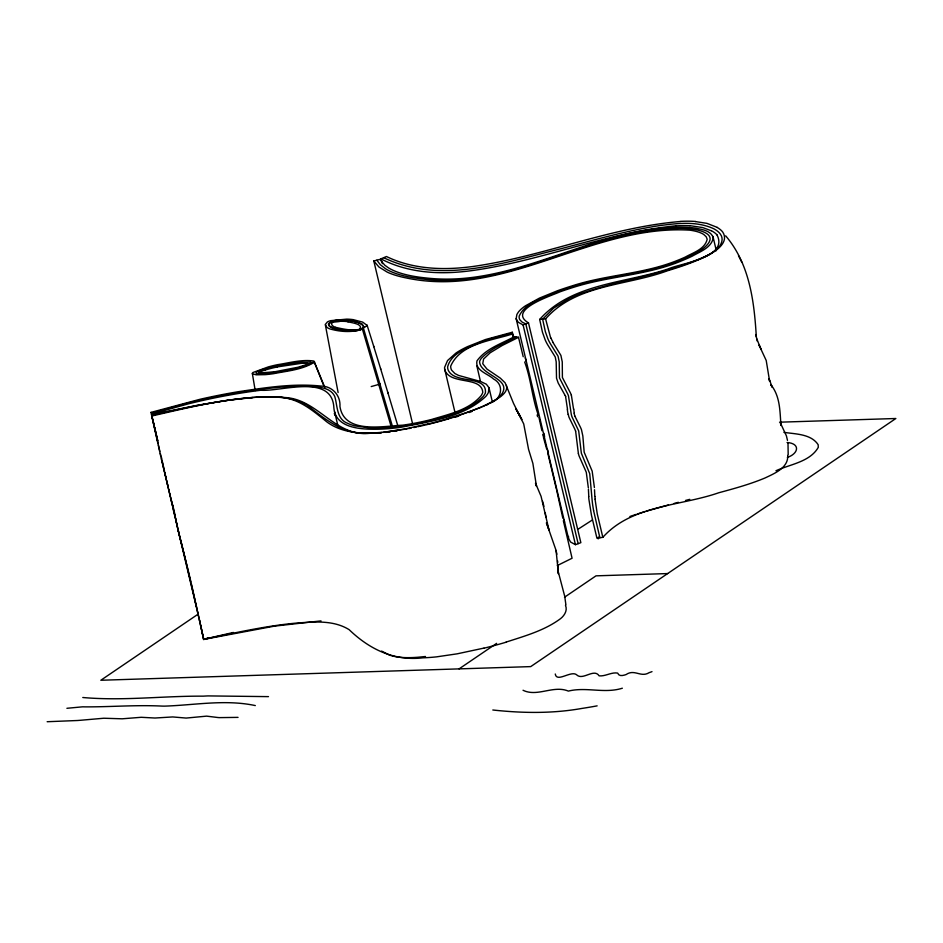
<?xml version="1.0" encoding="UTF-8"?>
<svg xmlns="http://www.w3.org/2000/svg" width="943" height="943" viewBox="0 0 943 943"><rect width="100%" height="100%" fill="white"/><g stroke="black" fill="none" stroke-linecap="round" stroke-linejoin="round"><path stroke-width="1.41" d="M516.151 318.71L516.894 314.443L518.355 312.109A60.093 16.762 -13.4 0 1 525.416 305.838L539.396 298.129L557.242 290.833A97.058 27.076 -13.4 0 1 571.918 285.941C605.972 274.755 642.666 274.165 676.119 260.928A73.754 20.581 -13.4 0 0 685.255 257.074C693.235 252.571 704.94 249.211 707.191 239.251L706.189 236.74L703.82 234.536A79.672 22.231 -13.4 0 0 689.781 230.163C591.732 224.269 505.059 299.249 405.867 277.867A188.859 52.69 -13.4 0 1 387.255 272.138L378.956 267.022L373.805 260.975L379.852 259.396L384.85 265.254L388.469 267.847A183.626 51.228 -13.4 0 0 410.877 275.745A186.431 52.018 -13.4 0 0 426.059 277.961C513.004 287.91 588.467 230.233 674.08 227.404A78.434 21.878 -13.4 0 1 694.402 227.994C701.109 229.373 710.892 230.163 713.285 237.86C711.34 247.844 700.083 251.628 692.209 256.166A80.143 22.361 -13.4 0 1 682.591 260.445C647.888 275.321 609.378 275.898 573.674 287.285A91.766 25.602 -13.4 0 0 559.942 291.858C551.738 295.666 506.65 309.964 528.493 322.883L580.853 542.661L575.442 544.677L570.609 542.048L568.511 538.488L516.151 318.71L518.249 322.282L523.082 324.911L528.493 322.883M568.511 538.488L568.511 536.426M788.183 454.715L787.994 442.904M512.992 338.384L512.297 332.242L485.551 339.504L467.575 346.611A60.093 16.762 -13.4 0 0 455.988 353.024L447.536 360.556L444.601 367.381A97.058 27.076 -13.4 0 0 445.603 371.778C452.84 384.567 481.449 376.493 482.781 392.3A73.754 20.581 -13.4 0 1 480.918 395.919C468.683 410.158 448.833 414.201 431.705 419.435A79.672 22.231 -13.4 0 1 402.791 425.175C383.506 426.024 344.16 434.428 339.951 406.48C340.682 395.447 332.349 386.111 321.056 386.076C293.426 383.129 265.655 387.656 238.355 391.699A188.859 52.69 -13.4 0 0 200.234 399.231L150.986 412.386L157.787 440.923M555.274 673.997C556.653 683.109 571.423 669.884 576.798 674.952C582.88 680.693 594.078 667.95 599.111 675.836C605.394 676.532 611.429 671.958 617.653 673.09C618.985 676.744 623.111 675.565 626.058 674.575C634.58 668.728 640.816 677.852 649.138 672.665A31.991 8.923 -13.4 0 0 652.002 671.64M588.668 496.478A125.784 120.115 -33.2 0 0 588.88 499.224L591.461 515.267L596.931 538.182L602.836 537.333C631.692 505 680.257 506.191 718.707 492.776C734.373 488.545 750.086 484.242 765.068 477.96C774.403 473.527 788.596 467.74 787.7 455.386M565.211 395.6L558.197 383.023L556.523 378.249L556.193 361.817L555.227 356.949L547.8 344.997A47.857 45.783 -20.5 0 1 545.113 339.716L542.449 332.184L539.667 319.441L545.596 318.934C575.76 284.22 626.765 285.835 667.196 270.865C681.541 266.456 695.934 261.718 709.183 254.586C716.892 250.59 729.198 241.832 722.727 232.049A129.745 35.975 -13.2 0 0 717.222 227.475M539.667 319.441C571.788 283.171 625.115 283.336 668.269 268.885C681.07 263.132 728.691 257.687 717.034 234.996M578.566 528.893L592.086 520.171M323.602 385.251L314.361 362.195C302.302 369.845 287.367 370.905 273.588 373.676A43.237 12.459 -13.6 0 1 265.03 374.654L256.201 374.819L252.453 373.793A6.53 1.91 -12.2 0 1 252.983 372.497L268.378 366.874A43.225 11.787 -13.4 0 1 277.431 364.693C289.466 362.89 301.866 359.2 313.972 361.063L324.816 387.467M198.195 614.093L100.83 680.257L530.72 666.607L895.85 418.503L779.543 422.193M459.076 668.882L496.643 643.362M564.492 597.249L596 575.843L667.644 573.568M490.678 402.838C501.747 399.243 504.529 384.638 493.613 379.051C487.979 373.687 474.895 370.682 476.958 360.91C485.775 348.521 501.593 343.724 514.43 336.592L518.509 337.335L523.212 356.725M380.265 384.025L371.212 386.559M335.555 327.315C345.633 329.626 359.2 332.726 367.122 325.429L362.701 322.129L353.13 319.618M787.358 457.379C798.32 453.866 800.878 443.54 787.063 442.491M557.348 565.529L572.071 558.244L563.348 520.677M486.27 405.242L488.568 404.04M516.469 336.969C504.434 343.181 491.162 348.285 481.508 358.104A50.922 14.192 -13.4 0 0 479.574 361.817C480.4 375.88 514.984 379.062 500.144 396.225A47.657 13.402 -13.3 0 1 492.541 401.73L482.533 406.728M518.509 337.335L502.159 345.515L490.195 352.765L483.582 359.035L482.745 363.703L486.93 369.043L500.285 378.108L505.142 382.846L513.546 403.415L523.719 423.926L528.563 449.375L532.878 463.402L536.473 486.175L535.494 483.17L541.07 496.324L549.026 530.166L546.421 522.764L556.099 550.5L558.409 573.851L558.008 570.786L564.68 596.141L565.918 604.876M481.343 407.235L456.931 416.24M382.434 263.663L380.901 258.853L386.453 256.52C409.769 267.871 436.444 270.028 461.952 267.718A85.577 22.561 -13 0 0 472.337 266.574C542.885 256.732 609.543 227.275 680.763 221.464M314.538 361.711L308.75 364.128L307.112 363.314L301.536 363.314L277.254 366.921M469.06 412.551L472.278 411.337M261.517 371.236L265.289 369.974M775.948 470.757C790.104 464.251 809.966 461.976 818.288 447.347L818.17 444.731C811.074 433.839 795.503 434.122 783.928 432.354M629.889 516.505L636.018 514.418M455.115 417.277L458.734 416.122M637.315 514.006L645.118 511.577M448.078 418.963L455.705 416.641M448.479 418.397C466.066 412.845 484.136 407.447 499.707 397.286C503.421 394.646 508.065 390.414 506.426 385.333M506.155 642.077C524.886 635.995 544.571 630.537 560.578 618.632C564.433 615.614 567.733 610.321 565.482 605.382M391.05 426.177L362.418 329.178C351.975 332.702 340.529 331.924 330.05 328.954A43.225 12.118 -13.8 0 1 326.761 327.197L325.347 324.404L327.386 321.952A6.542 1.957 -12 0 1 330.639 320.667L346.741 319.135A43.237 11.776 -12.9 0 1 353.106 319.63M646.415 511.177L668.446 504.953M314.361 362.195L297.988 367.251L274.177 371.872M674.115 503.444L678.371 502.313M685.49 500.462L689.757 499.342M200.529 624.773L203.547 639.271L208.674 637.94M298.177 367.97L309.434 364.375A9.3 2.593 -13.4 0 0 311.214 363.303L311.496 362.642A9.3 2.593 -13.4 0 0 310.447 362.065L300.711 362.195A86.921 24.247 -13.4 0 0 284.114 364.576L277.336 365.825A40.761 11.375 -13.4 0 0 265.513 368.784C258.146 370.399 249.671 374.748 263.333 373.782A40.761 11.375 -13.4 0 0 274.33 372.709L281.061 371.577A86.921 24.247 -13.4 0 0 298.188 368.006M199.48 620.364A292.908 25.626 78.1 0 1 203.676 639.425L213.825 636.961M428.275 423.879L404.182 429.089L385.699 431.929A70.843 19.685 -13.5 0 1 369.467 432.99M483.936 648.1L457.166 653.829L436.456 656.87A80.945 22.502 -13.2 0 1 422.947 657.837C393.997 661.208 369.456 649.244 349.134 629.665C333.162 619.728 313.335 621.861 295.465 623.17C264.5 626.046 233.616 633.26 203.547 639.271M160.675 456.011L151.776 415.993C191.288 407.058 231.176 396.708 271.961 396.814A85.577 24.836 -14.2 0 1 279.882 397.368M215.24 636.631L233.404 632.458M417.714 426.731L424.315 425.246M511.978 334.105C491.173 340.812 460.514 343.594 450.719 366.073A91.766 25.602 -13.4 0 0 451.65 370.186L454.88 373.522L458.557 375.42L480.671 381.526L486.364 384.237L488.981 387.691L492.376 401.966M151.776 415.993L151.575 414.684L197.287 405.278L228.901 400.162L252.748 397.557M622.356 688.213C604.451 693.883 586.452 686.645 568.346 691.089C553.435 684.866 537.333 697.325 523.035 690.264M203.676 639.425L274.543 626.117L321.021 620.895M408.602 428.629L411.195 428.087M413.8 427.556L416.393 427.026M407.341 428.853L383.318 432.401M394.74 431.316L397.05 430.975M66.906 708.299L82.442 706.837A29.009 8.098 -13.4 0 1 84.929 706.873C110.449 706.991 135.969 704.822 161.548 706.071A49.896 13.921 -13.4 0 0 164.612 706.13C194.812 705.14 225.294 699.187 255.317 705.576M390.296 431.894L385.805 432.389M425.505 656.493L418.173 657.224A60.977 17.009 -13.4 0 1 395.388 656.646L389.813 655.255L381.597 651.083M382.115 432.519C363.538 434.051 342.981 433.615 327.245 422.216C313.265 411.007 298.801 398.205 279.871 397.368M676.308 225.754C606.373 232.567 540.74 261.27 471.217 270.7A92.155 27.029 -13.8 0 1 460.125 271.926C433.238 274.33 405.113 271.513 380.901 258.853M256.39 397.309L276.181 396.92A92.155 24.742 -12.7 0 1 284.597 397.51C318.239 398.818 335.46 438.224 371.153 433.12M238.049 717.375L219.177 717.623A44.073 12.294 -13.4 0 1 216.23 717.317L206.6 716.138L186.172 718.071L172.71 716.939L154.994 718.024L141.226 717.293L122.201 718.802L103.801 718.236L83.844 719.98A118.299 33.005 -13.4 0 1 77.409 720.511L47.15 721.725M339.409 321.539L333.103 322.188L331.606 323.26A15.453 4.279 -12 0 0 331.547 323.649L331.842 324.757A37.555 10.42 -13 0 0 335.484 327.339M264.005 372.791L258.571 372.544L260.386 371.66A15.453 4.644 -13.1 0 1 261.541 371.247M369.326 433.085C344.56 435.666 325.276 419.258 307.17 405.195C290.338 395.447 270.028 396.225 251.286 397.592C217.644 400.634 184.557 407.836 151.682 415.333L155.725 432.978M268.484 696.629L207.943 695.91A125.997 35.15 -13.4 0 0 203.205 696.158C163.08 695.887 122.967 701.085 82.784 697.502M347.248 330.569L357.562 330.05A9.3 2.593 -13.4 0 0 360.497 329.343L363.986 326.915L362.336 324.38M690.005 225.683L702.7 227.569L711.258 230.729M492.812 709.996C522.387 713.214 552.327 713.686 581.713 708.464A150.22 41.905 -13.4 0 0 597.143 705.859M695.286 221.558L706.932 223.361L717.364 227.428M347.814 321.846C351.751 322.695 364.092 324.203 359.424 329.343L362.418 329.178M336.887 329.19L332.796 328.14A40.761 11.375 -13.4 0 1 328.966 325.665C328.518 315.846 363.373 319.559 363.585 327.586A9.3 2.593 -13.4 0 1 362.195 328.647C352.246 336.238 305.897 323.036 342.014 320.325A40.761 11.375 -13.4 0 1 350.772 320.773L355.193 321.693M383.671 257.687C439.921 284.81 503.538 262.885 560.201 248.917C592.817 240.382 625.327 230.917 658.697 225.731C676.815 223.361 696.417 220.792 713.592 228.677A126.456 35.292 -13.3 0 1 720.263 234.005C724.519 239.345 720.7 246.465 715.914 249.954A47.657 13.308 -13.2 0 1 707.344 255.435C666.583 274.543 621.001 279.199 578.861 294.357A50.922 14.18 -13.4 0 0 569.513 298.306L553.624 308.125L542.626 319.194L545.36 331.677L547.907 338.879A46.136 44.026 -35.5 0 0 550.441 343.841L558.067 356.183L559.234 361.864L559.47 377.872L567.757 394.103A25.308 24.153 -35.5 0 1 568.488 395.907L571.234 414.036A26.875 25.638 -35.5 0 0 571.953 416.759L578.696 430.916L581.348 453.194L589.74 473.716L591.886 497.55A131.372 125.348 -35.5 0 0 593.583 510.446M150.986 412.386L152.742 413.718L188.305 403.863A183.626 51.228 -13.4 0 1 237.306 393.691A186.431 52.018 -13.4 0 1 260.798 390.249C281.462 391.793 332.254 373.239 333.881 407.871C335.46 428.487 361.381 429.407 377.047 429.242A78.434 21.878 -13.4 0 0 401.199 427.238C430.126 421.38 463.331 417.525 485.763 396.449A80.143 22.361 -13.4 0 0 488.415 392.394L488.981 387.691M725.662 235.821C749.709 264.04 754.2 301.418 756.333 336.922M553.093 342.674L560.908 355.405L562.264 361.9L562.405 377.495L570.562 393.196A25.284 24.153 -34.7 0 1 571.317 395.235M376.835 260.185L380.347 264.735L385.593 268.779A186.879 52.136 -13.4 0 0 412.15 277.513A191.217 53.35 -13.4 0 0 419.906 278.621C491.515 289.136 556.358 251.321 624.03 235.75A99.534 27.771 -13.4 0 1 639.696 232.52L662.069 229.314L679.09 228.347A73.919 20.628 -13.4 0 1 688.755 228.713L695.191 229.562A83.243 23.221 -13.4 0 1 702.983 231.683C721.713 239.039 698.574 252.547 690.158 255.954A76.902 21.453 -13.4 0 1 680.917 260.068C646.438 274.708 608.2 275.156 572.79 286.613A94.406 26.345 -13.4 0 0 558.598 291.352C545.137 297.729 526.053 301.3 519.216 316.023A67.967 18.966 -13.4 0 0 519.876 319.807L522.116 322.117L525.793 323.897L578.142 543.675M599.206 536.602L599.878 537.758L593.56 510.458M787.488 440.357L786.391 435.819L780.439 423.018L780.969 425.482C779.861 411.478 780.332 396.59 770.985 384.862L772.176 387.208L769.064 378.697L769.606 381.172L766.211 360.474L759.056 345.126L761.284 349.405M741.823 262.237L738.487 255.73M760.258 347.413L756.816 338.95M550.7 338.042L545.596 318.934M575.631 431.14L578.389 453.63M574.853 416.111L580.134 426.672A34.478 32.946 -34.1 0 1 581.466 429.678L582.845 436.02L584.177 452.204L592.169 471.135L594.408 487.543M334.305 413.447L334.989 415.38M565.6 396.602L567.509 409.345M571.375 395.211L573.556 409.191M367.075 325.111L373.841 346.741M387.75 392.264L398.076 426.625M373.628 346.081L380.772 369.243M363.597 328.73L392.229 425.682M380.548 368.524L387.986 393.019M524.662 361.994C531.098 379.239 532.088 397.805 538.323 415.109M546.598 448.762L543.451 437.458M480.447 381.361L476.863 365.955M556.405 489.181L547.765 453.076M542.52 501.134L543.934 506.332M556.629 490.03L562.841 518.249M181.516 543.439L178.451 531.628M181.563 543.628L182.412 546.893M538.913 417.266L541.907 430.703M182.565 547.506L183.343 550.606M170.542 497.904L172.923 507.487M183.496 551.219L184.309 554.531M170.212 496.101L164.66 472.632M170.329 496.572L171.072 499.118M170.235 495.688L169.787 493.873M171.355 500.273L172.628 505.507M184.51 555.333L185.299 558.586M602.836 537.333L597.249 513.864L595.045 499.13M185.488 559.399L186.278 562.676M186.478 563.49L187.28 566.778M187.386 567.25L188.081 570.102M188.341 571.14L190.109 578.472M543.121 436.067L542.744 434.523M151.575 414.684L152.188 417.195M755.767 334.529L757.394 341.354M712.943 236.434L716.338 250.708M523.082 324.911L575.442 544.677M512.297 332.242L513.31 336.521M513.157 337.453L512.132 333.174L493 338.065A67.967 18.966 -13.4 0 0 480.624 342.25C468.459 347.649 451.626 352.446 447.654 366.733A94.406 26.345 -13.4 0 0 448.632 370.988C455.811 384.001 487.26 375.066 485.386 392.936A76.902 21.453 -13.4 0 1 482.84 396.826C466.738 412.716 443.116 417.136 422.004 422.617A83.243 23.221 -13.4 0 1 406.904 425.47L397.203 426.825A73.919 20.628 -13.4 0 1 385.439 427.886L369.739 427.957L355.087 425.918A99.534 27.771 -13.4 0 1 347.861 423.419C336.297 419.222 337.653 405.891 334.718 396.355C330.651 387.773 319.701 387.101 311.449 386.418C292.931 385.522 274.425 387.573 256.095 389.93A191.217 53.35 -13.4 0 0 244.143 391.675A186.879 52.136 -13.4 0 0 188.011 403.026L151.87 413.046L152.542 415.91M444.636 368.925L455.174 413.211M373.805 260.975L412.562 423.666M334.553 411.655L338.289 427.356M168.762 489.606L169.28 491.751M153.391 422.252L153.992 424.786M190.851 581.619L190.356 579.521M154.593 427.32L155.784 432.424M168.255 487.448L166.734 480.906M191.346 583.729L191.924 586.192M203.806 639.59L198.796 617.323M174.667 514.784L177.414 527.007L175.952 520.3M178.816 533.16L196.969 609.484M192.843 591.108L187.351 567.674A171.037 14.97 78.1 0 0 181.81 545.101L178.628 532.394A36.612 3.206 78.1 0 1 177.638 528.045L175.08 516.387A45.606 3.996 78.1 0 0 174.596 514.253L161.288 458.746M193.079 592.145L196.498 607.127M156.373 434.982L157.009 437.788M157.34 439.179L157.658 440.581M165.72 476.498L166.227 478.702M164.483 471.865L162.891 464.887M192.077 586.9L192.879 590.448M197.052 609.249L196.698 607.716M198.608 616.133L200.27 623.571M196.757 608.223L198.431 615.366M177.59 527.915L178.003 529.601M164.872 472.749L165.544 475.744M156.302 435.513L158.011 443.127M162.656 463.85L161.984 460.868M196.58 607.162L194.859 599.406M198.466 615.803L197.146 610.227M163.669 467.433L162.986 464.357M163.905 468.459L164.53 471.252M161.689 459.571L160.334 453.477M193.115 591.497L193.81 594.644M197.476 611.736L198.985 618.502M174.538 513.735L175.811 519.605M161.371 457.155L161.666 458.439M162.09 460.373L162.75 463.331M158.471 445.19L159.862 451.402M194.046 595.693L194.741 598.852M568.264 414.39L568.664 416.087A27.771 26.64 -22.6 0 0 569.065 417.407L574.558 428.629A29.103 27.724 -36.7 0 1 575.595 431.151M574.11 413.211L574.464 414.767A21.465 20.216 -49.4 0 0 574.9 416.099M556.853 554.26L556.099 550.5M338.113 392.547L325.359 324.946M252.37 373.617L255.211 390.579M545.313 513.063L545.95 517.424M588.786 496.466L588.408 489.24M594.844 496.501L594.514 489.735M557.631 560.955L557.714 562.547M598.11 537.345L598.18 538.913M588.338 487.802L586.275 472.231L579.049 455.893A28.655 27.465 -26.8 0 1 578.401 453.63M557.843 564.786L558.044 569.266M265.325 370.01A37.555 10.738 -13.4 0 1 277.254 366.968M274.366 371.648A37.39 9.866 -12.9 0 1 264.346 372.556M339.716 321.327A37.39 10.88 -14.1 0 1 348.132 321.693M347.165 330.604A84.681 23.622 -13.4 0 1 336.946 329.166M355.134 321.716A84.681 23.622 -13.4 0 1 362.43 324.345M568.11 414.425A54.541 52.207 -29 0 1 567.356 409.356M565.293 395.565A22.29 21.241 -36 0 1 565.694 396.567M711.364 230.693A123.521 34.691 -13.4 0 1 717.093 234.984M676.178 225.86A65.88 18.624 -13.4 0 1 689.852 225.766M595.174 499.118A118.783 113.266 -37.5 0 1 594.986 496.478M574.287 413.175A50.462 47.952 -41.3 0 1 573.792 409.156M553.246 342.58A44.451 41.881 -53.8 0 1 550.912 337.948M680.905 221.357A70.843 19.638 -13.5 0 1 695.451 221.475M381.196 432.872A65.88 18.353 -13.2 0 1 370.988 433.214M172.675 504.882A57.499 5.847 78.5 0 1 174.644 513.346M178.416 531.711A30.565 4.255 78.6 0 1 177.732 528.728M448.09 418.987A126.456 35.398 -13.4 0 1 425.647 424.951M506.261 642.159A135.757 37.861 -13.3 0 1 483.971 648.206M564.539 522.21A118.783 20.369 73.6 0 1 564.032 519.852M547.459 449.434A34.478 6.542 73.3 0 1 548.449 453.076M543.84 437.835A21.465 2.145 74.8 0 1 543.533 436.609M544.606 436.55A50.462 7.591 74 0 1 543.84 433.214M537.133 414.955A25.284 4.715 73.3 0 1 537.616 416.712M526.206 361.393A44.451 3.371 74.3 0 1 525.216 357.845M448.62 418.527A129.745 36.671 -13.4 0 1 428.322 424.02M172.923 508.277A51.511 3.595 77.6 0 1 174.596 515.243M177.803 528.658A57.806 2.169 77.6 0 1 177.425 526.948M178.793 532.512A37.095 1.591 77.6 0 1 178.038 529.2M519.664 415.391L515.774 408.779L519.664 415.391M520.336 416.723L518.049 412.657L521.833 419.529L520.336 416.723"/></g></svg>
